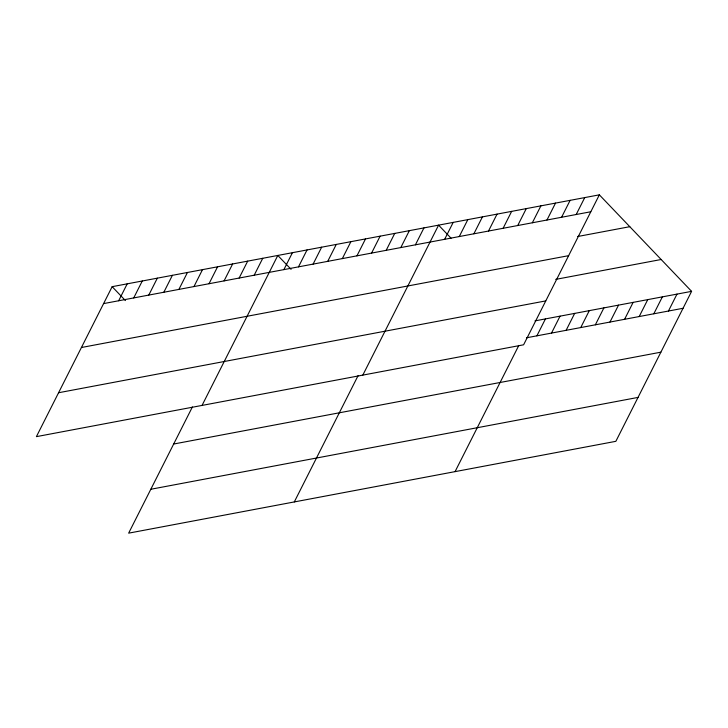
<?xml version="1.0" encoding="UTF-8"?>
<svg xmlns="http://www.w3.org/2000/svg" width="728" height="728" viewBox="0 0 728 728"><rect width="100%" height="100%" fill="white"/><g stroke="black" fill="none" stroke-linecap="round" stroke-linejoin="round"><path stroke-width="1.09" d="M599.353 194.84L112.148 286.677L36.4 436.645L523.605 344.799L599.353 194.84L691.6 291.355L615.852 441.323L128.647 533.16L192.401 406.952M118.664 300.764L127.209 283.838M133.725 297.925L142.269 280.999M148.785 295.086L157.33 278.16M163.836 292.246L172.39 275.321M178.897 289.407L187.451 272.481M193.957 286.568L202.502 269.642M209.018 283.729L217.563 266.803M224.078 280.89L232.623 263.973M239.139 278.05L247.684 261.134M254.199 275.211L262.744 258.294M202.047 405.414L277.805 255.455L291.073 269.333M283.875 269.615L292.419 252.698M298.489 266.867L307.034 249.941M313.104 264.109L321.649 247.183M327.718 261.352L336.263 244.435M342.333 258.595L350.887 241.678M356.947 255.846L365.501 238.921M371.571 253.089L380.116 236.163M386.186 250.332L394.731 233.415M400.8 247.575L409.345 230.658M415.415 244.826L423.96 227.9M294.294 501.938L358.049 375.721M362.826 375.111L438.584 225.143L451.069 238.211M444.644 239.312L453.198 222.386M459.268 236.554L467.813 219.638M473.882 233.797L482.427 216.88M488.497 231.049L497.042 214.123M503.112 228.292L511.657 211.366M517.726 225.534L526.28 208.618M532.341 222.777L540.895 205.86M546.965 220.029L555.51 203.103M561.579 217.272L570.124 200.346M576.194 214.514L584.739 197.597M455.073 471.626L518.827 345.418M536.891 335.836L545.436 318.909M551.505 333.078L560.05 316.152M566.12 330.321L574.674 313.395M580.744 327.564L589.289 310.647M595.358 324.806L603.903 307.889M609.973 322.058L618.518 305.132M624.588 319.301L633.133 302.375M639.202 316.544L647.747 299.627M653.817 313.786L662.371 296.869M668.44 311.038L676.985 294.112M103.603 303.603L590.808 211.757M577.595 236.527L629.793 226.69M81.427 347.502L568.632 255.665M555.719 279.379L661.16 259.505M58.577 392.738L545.782 300.901M534.998 320.875L691.6 291.355M526.453 337.801L683.055 308.281M173.673 444.025L660.878 352.179M150.823 489.262L638.028 397.415M112.148 286.677L125.425 300.564"/></g></svg>
